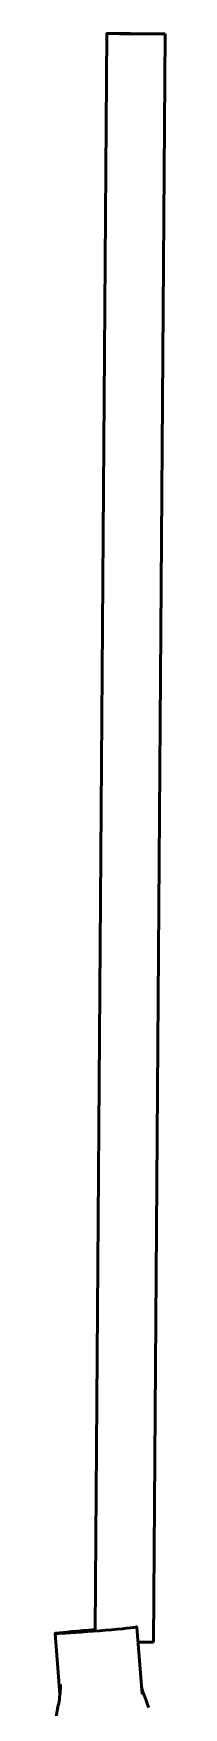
# Model space of a CAD drawing. Header units: millimetres. Extents: x 0 to 420, y 0 to 297.
# Drawn here: x 298.49 to 300.6, y 241.73 to 272.83 of the extents above; entities that cross this region are included whole.
import ezdxf

# ---------------------------------------------------------------- set-up
doc = ezdxf.new("R2010")
doc.units = ezdxf.units.MM
doc.header["$LTSCALE"] = 0.75
doc.layers.add('Visible', color=7, linetype='Continuous', lineweight=50)

msp = doc.modelspace()

# ---------------------------------------------------------------- linework, layer by layer
at = {"layer": 'Visible', "extrusion": (0, 1, 0)}
for p, q in [((299.297, 243.179), (299.512, 272.826)), ((300.384, 242.949), (300.601, 272.818)), ((300.17, 241.979), (300.071, 243.229)), ((298.641, 241.982), (298.552, 243.109))]:
    msp.add_line(p, q, dxfattribs=at)
at = {"layer": 'Visible', "extrusion": (1e-16, 0, -1)}
for centre, radius, start, end in [((-296.057, 242.238), 2.597, 181.7024, 188.6406), ((-301.203, 242.376), 1.076, 341.0363, 345.9979)]:
    msp.add_arc(centre, radius, start, end, dxfattribs=at)
at = {"layer": 'Visible'}
for centre, major_axis, ratio, start_param, end_param in [((300.056, 272.822), (-0.544, 0.004), 0.002285, 3.141593, 9.424778), ((299.312, 243.169), (0.76, 0.06), 0.01744, 1.588745, 6.480896), ((299.84, 242.953), (-0.544, 0.004), 0.002285, 2.055548, 3.141593)]:
    msp.add_ellipse(centre, major_axis=major_axis, ratio=ratio, start_param=start_param, end_param=end_param, dxfattribs=at)
for points in [[(298.653, 242.161), (298.653, 242.161), (298.653, 242.161), (298.653, 242.161)], [(300.186, 242.025), (300.186, 242.025), (300.186, 242.026), (300.186, 242.026)], [(300.186, 242.025), (300.222, 241.928), (300.258, 241.831), (300.294, 241.734)], [(298.569, 241.567), (298.588, 241.66), (298.606, 241.753), (298.624, 241.846)], [(298.624, 241.846), (298.624, 241.847), (298.624, 241.847), (298.624, 241.848)]]:
    msp.add_open_spline(points, degree=3, dxfattribs=at)

doc.saveas('drawing.dxf')
